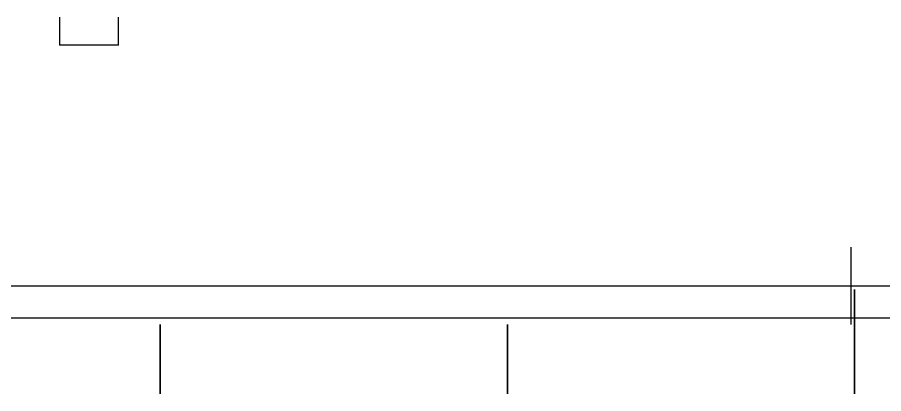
# Model space of a CAD drawing. Header units: millimetres. Extents: x 0 to 420, y 0 to 297.
# Drawn here: x 89.4 to 214.2, y 0 to 54.3 of the extents above; entities that cross this region are included whole.
import ezdxf

# ---------------------------------------------------------------- set-up
doc = ezdxf.new("R2010")
doc.units = ezdxf.units.MM
doc.styles.get("Standard").update_dxf_attribs({"font": 'hyswlongfangsong.ttf'})

# ---------------------------------------------------------------- blocks, each defined once
blk = doc.blocks.new('HH_FRAME_C429X297')
at = {"layer": 'HH_TITLE'}
for p, q in [((214.44, 0), (214.44, 12)), ((208.44, 6), (220.44, 6))]:
    blk.add_line(p, q, dxfattribs=at)
for points in [[(0, 1), (428.88, 1), (428.88, 298), (0, 298)], [(25, 6), (423.88, 6), (423.88, 293), (25, 293)]]:
    blk.add_lwpolyline(points, close=True, dxfattribs=at)
for tag, p, height in [('SCALE', (399.41, 43), 3), ('TITLE', (287.09, 32.5), 5), ('DWG_NO', (362.33, 33.25), 3.5), ('STAGE', (399.41, 32), 3), ('MATERIAL', (255.84, 19.1), 2.8), ('WEIGHT', (291.84, 19.1), 2.8), ('VERSION', (327.84, 19.1), 2.8), ('DATE', (363.84, 19.1), 2.8), ('SHEET', (399.84, 19.1), 2.8), ('DESIGN', (255.84, 8.1), 2.8), ('CHECKED', (291.84, 8.1), 2.8), ('REVIEWED', (327.84, 8.1), 2.8), ('APPROVED', (363.84, 8.1), 2.8), ('COUNTERSIGN', (399.84, 8.1), 2.8)]:
    blk.add_attdef(tag, p, '', height=height, dxfattribs=at)

msp = doc.modelspace()

# ---------------------------------------------------------------- linework, layer by layer
at = {"color": 7, "linetype": 'Continuous', "lineweight": 25}
for p, q in [((95.49, 54.27), (95.49, 51.98)), ((103.99, 50.27), (103.99, 54.27)), ((95.49, 51.06), (95.49, 50.27)), ((103.99, 50.27), (95.49, 50.27))]:
    msp.add_line(p, q, dxfattribs=at)
at = {"color": 7, "linetype": 'Continuous', "lineweight": 35}
for p, q in [((210, 0), (210, 15)), ((110, 10), (110, 0)), ((160, 10), (160, 0)), ((210, 10), (210, 0))]:
    msp.add_line(p, q, dxfattribs=at)
at = {"color": 7, "linetype": 'Continuous', "lineweight": 25}
msp.add_open_spline([(95.49, 51.98), (95.49, 51.96), (95.49, 51.9), (95.5, 51.74), (95.5, 51.53), (95.5, 51.31), (95.49, 51.15), (95.49, 51.08), (95.49, 51.06)], degree=3, knots=[0, 0, 0, 0, 0.07339, 0.284902, 0.495618, 0.704138, 0.912506, 1, 1, 1, 1], dxfattribs=at)

# ---------------------------------------------------------------- block references
at = {"xscale": 0.9264214046822743, "yscale": 0.9264214046822743}
msp.add_blockref('HH_FRAME_C429X297', (10.87, 10), dxfattribs=at)

doc.saveas('drawing.dxf')
